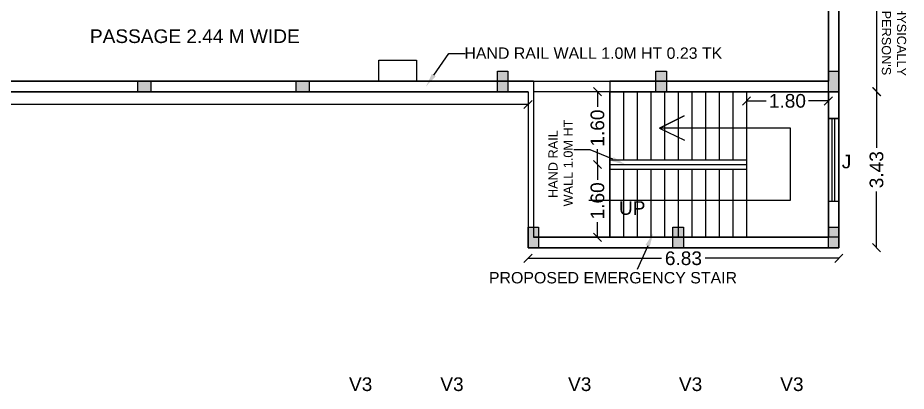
# Model space of a CAD drawing. Header units: metres. Extents: x 729 to 1050, y -308 to -82.
# Drawn here: x 765.21 to 784.74, y -141.14 to -132.93 of the extents above; entities that cross this region are included whole.
import ezdxf
from ezdxf import colors
from ezdxf.entities.mleader import LeaderData, LeaderLine
from ezdxf.math import Vec2, Vec3

# ---------------------------------------------------------------- set-up
doc = ezdxf.new("R2010")
doc.units = ezdxf.units.M
doc.header["$MEASUREMENT"] = 0
for name, color, linetype in [('BLK_1_FLR_1_BLT_UP_AREA', 26, 'Continuous'), ('BLK_1_FLR_1_CARPET_AREA', 10, 'Continuous'), ('BLK_1_FLR_1_DRINKING_WATER', 55, 'Continuous'), ('BLK_1_FLR_1_FIRESTAIR_1', 7, 'Continuous'), ('BLK_1_FLR_1_ROOF_AREA', 54, 'Continuous')]:
    doc.layers.add(name, color=color, linetype=linetype)
doc.styles.get("Standard").update_dxf_attribs({"font": 'arial.ttf'})
doc.dimstyles.get("Standard").update_dxf_attribs({"dimtxt": 0.3, "dimasz": 0.18, "dimexe": 0.18, "dimexo": 0.0625, "dimgap": 0.09, "dimtad": 0, "dimtoh": 1, "dimzin": 0, "dimdsep": 46, "dimtxsty": 'Standard', "dimblk": 'OBLIQUE', "dimcen": 0.09, "dimse1": 1, "dimse2": 1, "dimclrd": 1, "dimclrt": 3, "dimadec": 0, "dimazin": 0, "dimtfac": 1, "dimtofl": 0, "dimtmove": 0, "dimatfit": 3, "dimfxl": 0, "dimtolj": 1, "dimtzin": 0, "dimarcsym": 0})

# ---------------------------------------------------------------- blocks, each defined once
blk = doc.blocks.new('_Oblique')
at = {"color": 0, "linetype": 'ByBlock', "lineweight": -2}
blk.add_line((-0.5, -0.5), (0.5, 0.5), dxfattribs=at)
blk = doc.blocks.new('*D94')
at = {"color": 1, "lineweight": -2}
for p, q in [((784.092, -122.276), (784.092, -127.834)), ((784.092, -134.556), (784.092, -128.999))]:
    blk.add_line(p, q, dxfattribs=at)
at = {"layer": 'Defpoints', "color": 0}
for p in [(783.255, -122.276), (783.255, -134.556), (784.092, -134.556)]:
    blk.add_point(p, dxfattribs=at)
at = {"color": 1, "lineweight": -2, "xscale": 0.18, "yscale": 0.18, "zscale": 0.18}
for p, rotation in [((784.092, -122.276), 90), ((784.092, -134.556), 270)]:
    blk.add_blockref('_Oblique', p, dxfattribs=dict(at, rotation=rotation))
at = {"color": 3, "insert": (784.092, -128.416), "char_height": 0.3, "attachment_point": 5, "rotation": 90}
blk.add_mtext('\\A1;12.28', dxfattribs=at)
blk = doc.blocks.new('*D95')
at = {"color": 1, "lineweight": -2}
for p, q in [((743.805, -134.838), (759.52, -134.838)), ((776.425, -134.838), (760.709, -134.838))]:
    blk.add_line(p, q, dxfattribs=at)
at = {"layer": 'Defpoints', "color": 0}
for p in [(743.805, -134.556), (776.425, -134.556), (776.425, -134.838)]:
    blk.add_point(p, dxfattribs=at)
at = {"color": 1, "lineweight": -2, "xscale": 0.18, "yscale": 0.18, "zscale": 0.18, "rotation": 180}
blk.add_blockref('_Oblique', (743.805, -134.838), dxfattribs=at)
at = {"color": 1, "lineweight": -2, "xscale": 0.18, "yscale": 0.18, "zscale": 0.18}
blk.add_blockref('_Oblique', (776.425, -134.838), dxfattribs=at)
at = {"color": 3, "insert": (760.115, -134.838), "char_height": 0.3, "attachment_point": 5}
blk.add_mtext('\\A1;32.62', dxfattribs=at)
blk = doc.blocks.new('*D105')
at = {"color": 1, "lineweight": -2}
for p, q in [((777.952, -134.556), (777.952, -134.891)), ((777.952, -136.156), (777.952, -135.821))]:
    blk.add_line(p, q, dxfattribs=at)
at = {"layer": 'Defpoints', "color": 0}
for p in [(778.225, -134.556), (777.952, -136.156), (778.225, -136.156)]:
    blk.add_point(p, dxfattribs=at)
at = {"color": 1, "lineweight": -2, "xscale": 0.18, "yscale": 0.18, "zscale": 0.18}
for p, rotation in [((777.952, -134.556), 90), ((777.952, -136.156), 270)]:
    blk.add_blockref('_Oblique', p, dxfattribs=dict(at, rotation=rotation))
at = {"color": 3, "insert": (777.952, -135.356), "char_height": 0.3, "attachment_point": 5, "rotation": 90}
blk.add_mtext('\\A1;1.60', dxfattribs=at)
blk = doc.blocks.new('*D106')
at = {"color": 1, "lineweight": -2}
for p, q in [((777.952, -136.156), (777.952, -136.491)), ((777.952, -137.756), (777.952, -137.421))]:
    blk.add_line(p, q, dxfattribs=at)
at = {"layer": 'Defpoints', "color": 0}
for p in [(778.225, -136.156), (777.952, -137.756), (778.225, -137.756)]:
    blk.add_point(p, dxfattribs=at)
at = {"color": 1, "lineweight": -2, "xscale": 0.18, "yscale": 0.18, "zscale": 0.18}
for p, rotation in [((777.952, -136.156), 90), ((777.952, -137.756), 270)]:
    blk.add_blockref('_Oblique', p, dxfattribs=dict(at, rotation=rotation))
at = {"color": 3, "insert": (777.952, -136.956), "char_height": 0.3, "attachment_point": 5, "rotation": 90}
blk.add_mtext('\\A1;1.60', dxfattribs=at)
blk = doc.blocks.new('*D107')
at = {"color": 1, "lineweight": -2}
for p, q in [((781.225, -134.759), (781.66, -134.759)), ((783.025, -134.759), (782.59, -134.759))]:
    blk.add_line(p, q, dxfattribs=at)
at = {"layer": 'Defpoints', "color": 0}
for p in [(783.025, -134.759), (781.225, -136.056), (783.025, -136.056)]:
    blk.add_point(p, dxfattribs=at)
at = {"color": 1, "lineweight": -2, "xscale": 0.18, "yscale": 0.18, "zscale": 0.18, "rotation": 180}
blk.add_blockref('_Oblique', (781.225, -134.759), dxfattribs=at)
at = {"color": 1, "lineweight": -2, "xscale": 0.18, "yscale": 0.18, "zscale": 0.18}
blk.add_blockref('_Oblique', (783.025, -134.759), dxfattribs=at)
at = {"color": 3, "insert": (782.125, -134.759), "char_height": 0.3, "attachment_point": 5}
blk.add_mtext('\\A1;1.80', dxfattribs=at)
blk = doc.blocks.new('*D108')
at = {"color": 1, "lineweight": -2}
for p, q in [((784.084, -134.556), (784.084, -135.792)), ((784.084, -137.986), (784.084, -136.751))]:
    blk.add_line(p, q, dxfattribs=at)
at = {"layer": 'Defpoints', "color": 0}
for p in [(783.255, -134.556), (783.255, -137.986), (784.084, -137.986)]:
    blk.add_point(p, dxfattribs=at)
at = {"color": 1, "lineweight": -2, "xscale": 0.18, "yscale": 0.18, "zscale": 0.18}
for p, rotation in [((784.084, -134.556), 90), ((784.084, -137.986), 270)]:
    blk.add_blockref('_Oblique', p, dxfattribs=dict(at, rotation=rotation))
at = {"color": 3, "insert": (784.084, -136.271), "char_height": 0.3, "attachment_point": 5, "rotation": 90}
blk.add_mtext('\\A1;3.43', dxfattribs=at)
blk = doc.blocks.new('*D109')
at = {"color": 1, "lineweight": -2}
for p, q in [((776.425, -138.219), (779.359, -138.219)), ((783.255, -138.219), (780.32, -138.219))]:
    blk.add_line(p, q, dxfattribs=at)
at = {"layer": 'Defpoints', "color": 0}
for p in [(776.425, -137.986), (783.255, -137.986), (776.425, -138.219)]:
    blk.add_point(p, dxfattribs=at)
at = {"color": 1, "lineweight": -2, "xscale": 0.18, "yscale": 0.18, "zscale": 0.18, "rotation": 180}
blk.add_blockref('_Oblique', (776.425, -138.219), dxfattribs=at)
at = {"color": 1, "lineweight": -2, "xscale": 0.18, "yscale": 0.18, "zscale": 0.18}
blk.add_blockref('_Oblique', (783.255, -138.219), dxfattribs=at)
at = {"color": 3, "insert": (779.84, -138.219), "char_height": 0.3, "attachment_point": 5}
blk.add_mtext('\\A1;6.83', dxfattribs=at)

msp = doc.modelspace()

# ---------------------------------------------------------------- hatches: boundary and pattern name
h = msp.add_hatch(color=2)
h.dxf.hatch_style = 1
h.paths.add_polyline_path([(775.985, -134.106), (775.755, -134.106), (775.755, -134.556), (775.985, -134.556)])
h = msp.add_hatch(color=2)
h.dxf.hatch_style = 1
h.paths.add_polyline_path([(779.465, -134.106), (779.235, -134.106), (779.235, -134.556), (779.465, -134.556)])
h = msp.add_hatch(color=2)
h.dxf.hatch_style = 1
h.paths.add_polyline_path([(783.255, -134.106), (783.025, -134.106), (783.025, -134.556), (783.255, -134.556)])
h = msp.add_hatch(color=2)
h.dxf.hatch_style = 1
h.paths.add_polyline_path([(768.145, -134.556), (768.145, -134.326), (767.845, -134.326), (767.845, -134.556)])
h = msp.add_hatch(color=2)
h.dxf.hatch_style = 1
h.paths.add_polyline_path([(771.625, -134.556), (771.625, -134.326), (771.325, -134.326), (771.325, -134.556)])
h = msp.add_hatch(color=2)
h.dxf.hatch_style = 1
h.paths.add_polyline_path([(776.655, -137.536), (776.425, -137.536), (776.425, -137.986), (776.655, -137.986)])
h = msp.add_hatch(color=2)
h.dxf.hatch_style = 1
h.paths.add_polyline_path([(779.84, -137.536), (779.61, -137.536), (779.61, -137.986), (779.84, -137.986)])
h = msp.add_hatch(color=2)
h.dxf.hatch_style = 1
h.paths.add_polyline_path([(783.255, -137.536), (783.025, -137.536), (783.025, -137.986), (783.255, -137.986)])

# ---------------------------------------------------------------- linework, layer by layer
for p, q in [((783.255, -122.276), (783.255, -134.556)), ((783.255, -134.556), (783.255, -124.906)), ((783.025, -132.116), (783.025, -134.326)), ((776.545, -134.326), (743.575, -134.326)), ((776.545, -134.326), (776.545, -137.756)), ((783.025, -134.326), (778.225, -134.326)), ((778.225, -134.326), (778.225, -137.756)), ((776.425, -134.556), (743.575, -134.556)), ((776.425, -134.556), (776.425, -137.986)), ((783.255, -134.556), (778.225, -134.556)), ((778.525, -134.556), (778.525, -136.056)), ((778.825, -134.556), (778.825, -136.056)), ((779.125, -134.556), (779.125, -136.056)), ((779.425, -134.556), (779.425, -136.056)), ((779.725, -134.556), (779.725, -136.056)), ((780.025, -134.556), (780.025, -136.056)), ((780.325, -134.556), (780.325, -136.056)), ((780.625, -134.556), (780.625, -136.056)), ((780.925, -134.556), (780.925, -136.056)), ((781.225, -134.556), (781.225, -137.756)), ((783.025, -134.556), (783.025, -137.756)), ((783.255, -134.556), (783.255, -137.986)), ((783.255, -135.143), (783.025, -135.143)), ((783.025, -135.143), (783.255, -135.143)), ((783.099, -135.143), (783.099, -136.968)), ((783.159, -135.143), (783.159, -136.968)), ((778.225, -136.056), (781.225, -136.056)), ((778.225, -136.156), (781.225, -136.156)), ((778.225, -136.256), (781.225, -136.256)), ((778.525, -136.256), (778.525, -137.756)), ((778.825, -136.256), (778.825, -137.756)), ((779.125, -136.256), (779.125, -137.756)), ((779.425, -136.256), (779.425, -137.756)), ((779.725, -136.256), (779.725, -137.756)), ((780.025, -136.256), (780.025, -137.756)), ((780.325, -136.256), (780.325, -137.756)), ((780.625, -136.256), (780.625, -137.756)), ((780.925, -136.256), (780.925, -137.756)), ((783.255, -136.968), (783.025, -136.968)), ((783.025, -137.756), (776.545, -137.756)), ((783.255, -137.986), (776.425, -137.986))]:
    msp.add_line(p, q)
at = {"color": 4}
msp.add_lwpolyline([(733.225, -138.836), (743.805, -138.836), (743.805, -134.556), (776.425, -134.556), (776.425, -137.986), (783.255, -137.986), (783.255, -122.276), (771.235, -122.276), (771.235, -124.906), (733.225, -124.906)], close=True, dxfattribs=at)
at = {"color": 2}
for points in [[(775.755, -134.106), (775.985, -134.106), (775.985, -134.556), (775.755, -134.556)], [(779.235, -134.106), (779.465, -134.106), (779.465, -134.556), (779.235, -134.556)], [(783.025, -134.106), (783.255, -134.106), (783.255, -134.556), (783.025, -134.556)], [(767.845, -134.326), (767.845, -134.556), (768.145, -134.556), (768.145, -134.326)], [(771.325, -134.326), (771.325, -134.556), (771.625, -134.556), (771.625, -134.326)], [(776.425, -137.536), (776.655, -137.536), (776.655, -137.986), (776.425, -137.986)], [(779.61, -137.536), (779.84, -137.536), (779.84, -137.986), (779.61, -137.986)], [(783.025, -137.536), (783.255, -137.536), (783.255, -137.986), (783.025, -137.986)]]:
    msp.add_lwpolyline(points, close=True, dxfattribs=at)
msp.add_lwpolyline([(777.764, -136.941), (782.195, -136.941), (782.195, -135.36), (779.313, -135.36), (779.86, -135.083), (779.313, -135.36), (779.862, -135.619)])
at = {"linetype": 'ByBlock', "lineweight": -2}
msp.add_lwpolyline([(779.055, -137.941), (778.824, -138.463)], dxfattribs=at)
msp.add_solid([(779.009, -137.921), (779.176, -137.666), (779.1, -137.961)])
at = {"layer": 'BLK_1_FLR_1_BLT_UP_AREA', "color": 27}
msp.add_lwpolyline([(733.225, -138.836), (743.805, -138.836), (743.805, -134.556), (776.425, -134.556), (776.425, -137.986), (783.255, -137.986), (783.255, -122.276), (771.235, -122.276), (771.235, -124.906), (733.225, -124.906)], close=True, dxfattribs=at)
at = {"layer": 'BLK_1_FLR_1_CARPET_AREA', "color": 7}
for points in [[(737.855, -134.326), (783.025, -134.326), (783.025, -132.116), (737.855, -132.116)], [(776.545, -137.756), (783.025, -137.756), (783.025, -134.556), (776.545, -134.556)]]:
    msp.add_lwpolyline(points, close=True, dxfattribs=at)
at = {"layer": 'BLK_1_FLR_1_DRINKING_WATER', "color": 7}
msp.add_lwpolyline([(773.972, -134.326), (773.148, -134.326), (773.148, -133.861), (773.972, -133.861)], close=True, dxfattribs=at)
at = {"layer": 'BLK_1_FLR_1_FIRESTAIR_1', "color": 1}
msp.add_lwpolyline([(778.225, -134.556), (783.255, -134.556), (783.255, -137.756), (778.225, -137.756)], close=True, dxfattribs=at)
at = {"layer": 'BLK_1_FLR_1_ROOF_AREA', "color": 54}
msp.add_lwpolyline([(733.225, -138.836), (743.805, -138.836), (743.805, -134.556), (776.425, -134.556), (776.425, -137.986), (783.255, -137.986), (783.255, -122.276), (771.235, -122.276), (771.235, -124.906), (733.225, -124.906)], close=True, dxfattribs=at)

# ---------------------------------------------------------------- texts
at = {"char_height": 0.2}
for s, width, insert, attachment_point, rotation in [("{\\W2.936851; }TOILET FOR PHYSICALLY \\P{\\W3.420155; }CHALLENGED PERSON'S", 3.89402, (784.734, -130.537), 1, 270), ('{\\W9.0942;   }HAND RAIL\\P{\\W7.97;   } WALL 1.0M HT ', 5.69381, (777.41, -139.011), 7, 90)]:
    msp.add_mtext_dynamic_manual_height_columns(s, width=width, gutter_width=1, heights=[0], dxfattribs=dict(at, insert=insert, attachment_point=attachment_point, rotation=rotation))
at = {"attachment_point": 1}
for s, width, insert, char_height in [('{\\W4.882888; }PASSAGE 2.44 M WIDE ', 5.69381, (766.229, -133.186), 0.3), ('{\\W3.431435; }HAND RAIL WALL 1.0M HT 0.23 TK ', 6.30457, (774.694, -133.583), 0.25), ('J', 1.60592, (783.32, -135.94), 0.3), ('UP', 1.60592, (778.424, -136.963), 0.3), ('{\\W1.401996; }PROPOSED EMERGENCY STAIR', 5.69381, (775.43, -138.52), 0.25), ('V3', 1.60592, (772.491, -140.836), 0.3), ('V3', 1.60592, (774.498, -140.836), 0.3), ('V3', 1.60592, (777.305, -140.836), 0.3), ('V3', 1.60592, (779.741, -140.836), 0.3), ('V3', 1.60592, (781.967, -140.836), 0.3)]:
    msp.add_mtext_dynamic_manual_height_columns(s, width=width, gutter_width=1, heights=[0], dxfattribs=dict(at, insert=insert, char_height=char_height))

# ---------------------------------------------------------------- dimensions: what is measured, and where the dimension line sits
dim = msp.add_linear_dim(base=(784.092, -134.556), p1=(783.255, -122.276), p2=(783.255, -134.556), angle=90, dimstyle='Standard')
dim.commit()
dim.dimension.update_dxf_attribs({"geometry": '*D94', "text_midpoint": (784.092, -128.416), "dimtype": 160})
for base, p1, p2, picture, middle in [((777.952, -136.156), (778.225, -134.556), (778.225, -136.156), '*D105', (777.952, -135.356)), ((784.084, -137.986), (783.255, -134.556), (783.255, -137.986), '*D108', (784.084, -136.271)), ((777.952, -137.756), (778.225, -136.156), (778.225, -137.756), '*D106', (777.952, -136.956))]:
    dim = msp.add_linear_dim(base=base, p1=p1, p2=p2, angle=90, dimstyle='Standard')
    dim.commit()
    dim.dimension.update_dxf_attribs({"geometry": picture, "text_midpoint": middle})
for base, p1, p2, picture, middle in [((776.425, -134.838), (743.805, -134.556), (776.425, -134.556), '*D95', (760.115, -134.838)), ((783.025, -134.759), (781.225, -136.056), (783.025, -136.056), '*D107', (782.125, -134.759)), ((776.425, -138.219), (783.255, -137.986), (776.425, -137.986), '*D109', (779.84, -138.219))]:
    dim = msp.add_linear_dim(base=base, p1=p1, p2=p2, dimstyle='Standard')
    dim.commit()
    dim.dimension.update_dxf_attribs({"geometry": picture, "text_midpoint": middle})

# ---------------------------------------------------------------- leaders
ml = msp.add_multileader_mtext('Standard')
ml.set_content('', color=256)
ml.set_leader_properties()
ml.build(insert=Vec2(0, 0))
ml.multileader.update_dxf_attribs({"dogleg_length": 0.36, "arrow_head_size": 0.3})
ctx = ml.context
ctx.base_point, ctx.char_height, ctx.arrow_head_size, ctx.landing_gap_size, ctx.plane_origin = Vec3(775.042, -133.713), 0.18, 0.3, 0.09, Vec3(774.184, -134.439)
notes = []
notes.append((ctx, [(0, (1, 1, 0), (774.682, -133.713), (1, 0), 0.36, [(0, [(774.184, -134.439)], 0, [])])]))
ctx.mtext.insert, ctx.mtext.flow_direction = Vec3(775.132, -133.623), 5
ml = msp.add_multileader_mtext('Standard')
ml.set_content('', color=256)
ml.set_leader_properties()
ml.build(insert=Vec2(0, 0))
ml.multileader.update_dxf_attribs({"dogleg_length": 0.36, "arrow_head_size": 0.3})
ctx = ml.context
ctx.base_point, ctx.char_height, ctx.arrow_head_size, ctx.landing_gap_size, ctx.plane_origin = Vec3(777.252, -135.831), 0.18, 0.3, 0.09, Vec3(778.225, -136.188)
ctx.text_align_type = 2
notes.append((ctx, [(0, (1, 1, 0), (777.792, -135.831), (-1, 0), 0.36, [(0, [(778.562, -136.156)], 0, [])])]))
ctx.mtext.insert, ctx.mtext.alignment, ctx.mtext.flow_direction = Vec3(777.342, -135.741), 3, 5
for ctx, leaders in notes:
    for number, flags, end, landing, length, lines in leaders:
        leader = LeaderData()
        leader.index, (leader.has_last_leader_line, leader.has_dogleg_vector, leader.attachment_direction) = number, flags
        leader.last_leader_point, leader.dogleg_vector, leader.dogleg_length = Vec3(end), Vec3(landing), length
        for number, points, colour, breaks in lines:
            line = LeaderLine()
            line.index, line.vertices, line.color, line.breaks = number, Vec3.list(points), colors.encode_raw_color(colour), breaks
            leader.lines.append(line)
        ctx.leaders.append(leader)

doc.saveas('drawing.dxf')
